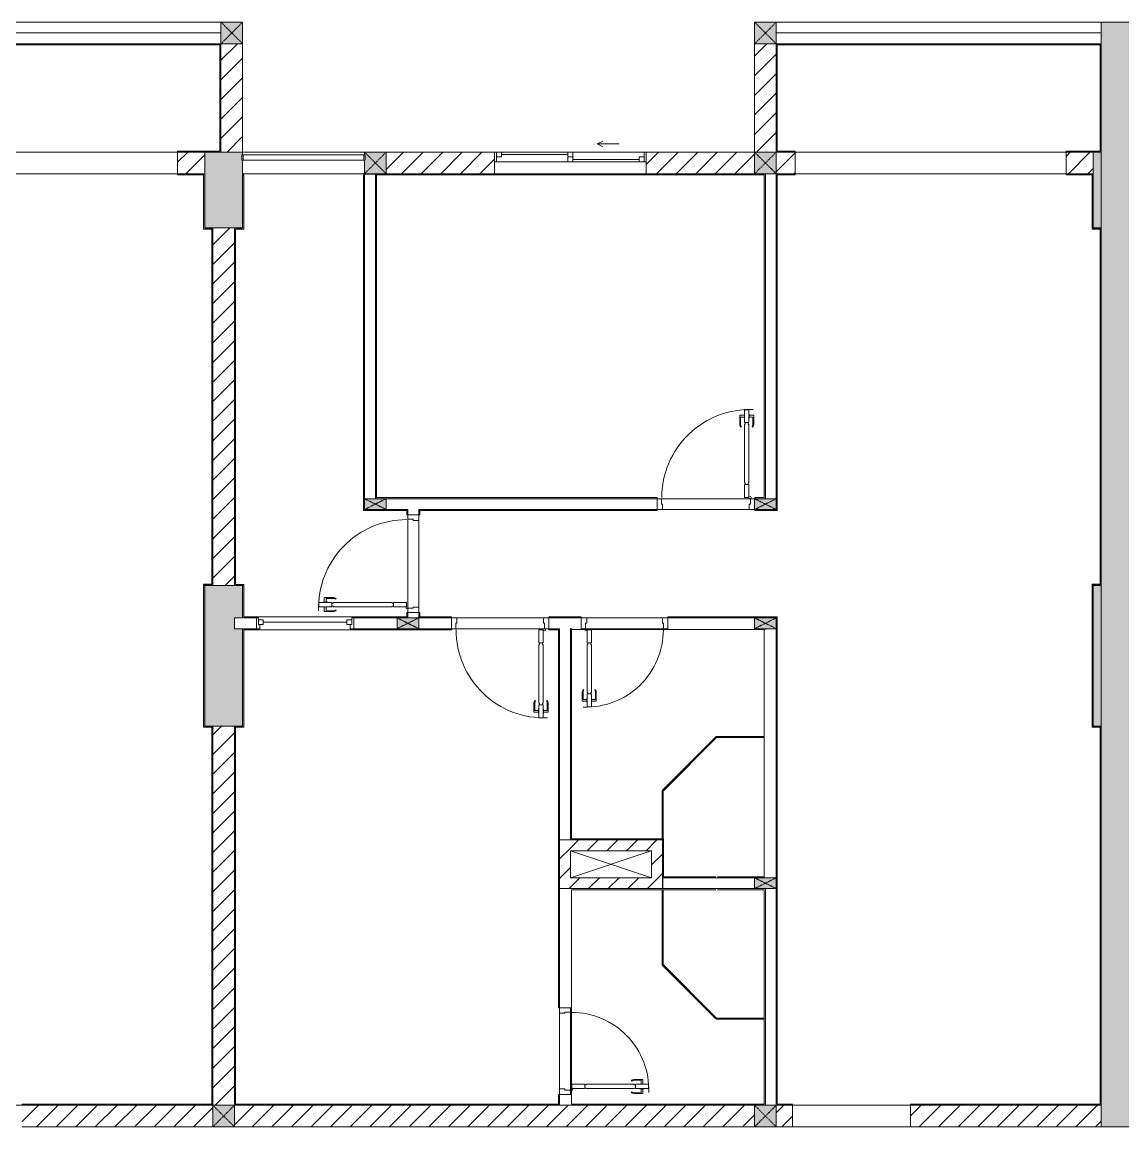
# Model space of a CAD drawing. Header units: millimetres. Extents: x 66631 to 260610, y 416 to 78637.
# Drawn here: x 192348 to 202508, y 35537 to 45737 of the extents above; entities that cross this region are included whole.
import ezdxf

# ---------------------------------------------------------------- set-up
doc = ezdxf.new("R2010")
doc.units = ezdxf.units.MM
doc.linetypes.add('IMPORT-Dash _2_', pattern=[6, 3, -3])
for name, color, linetype, lineweight in [('0-2', 130, 'Continuous', 9), ('A-DETL-GENF-6', 20, 'Continuous', 9), ('A-DETL-GENF-7', 130, 'Continuous', 9), ('A-DETL-THIN-2', 130, 'Continuous', 9), ('A-DETL-THIN-3', 151, 'Continuous', 9), ('A-DOOR-2', 130, 'Continuous', 9), ('A-FLOR-1', 130, 'Continuous', 9), ('A-FLOR-HRAL-3', 130, 'Continuous', 9), ('A-GLAZ-5', 130, 'Continuous', 9), ('A-GLAZ-CURT-5', 130, 'Continuous', 9), ('A-WALL-1', 130, 'Continuous', 9), ('A-WALL-PATT-3', 130, 'Continuous', 9), ('A_1404_dwg-1', 130, 'Continuous', 9), ('I-WALL', 130, 'Continuous', 9), ('I-WALL-1', 130, 'Continuous', 9), ('S-COLS-1', 130, 'Continuous', 9), ('S-COLS-11', 130, 'IMPORT-Dash _2_', 9), ('S-COLS-2', 130, 'Continuous', 9), ('S-COLS-4', 130, 'Continuous', 9), ('S-COLS-HDLN-2', 130, 'IMPORT-Dash _2_', 9)]:
    doc.layers.add(name, color=color, linetype=linetype, lineweight=lineweight)
pattern_1 = [(45, (0, 0), (-90.50967, 90.50967), [])]

# ---------------------------------------------------------------- blocks, each defined once
blk = doc.blocks.new('A_1404_dwg_NCV_TKTC_KET CAU_rvt-1-TKTC_MB HOÀN THIỆN SÀN TẦNG 3-4-4819833-KeyPlan-CH1B')
at = {"layer": 'S-COLS-1'}
for points in [[(61063, 43837), (61128, 43837), (61123, 44537), (60778, 44536), (60778, 43837), (61053, 43837)], [(69053, 43837), (69053, 44537), (68978, 44536), (68978, 43837)], [(61053, 39237), (61128, 39237), (61128, 40137), (61053, 40137), (61053, 40237), (61128, 40237), (61128, 40536), (60778, 40537), (60778, 39237), (61053, 39237)], [(69043, 39237), (69053, 39237), (69053, 40537), (68978, 40537), (68978, 39237)]]:
    blk.add_hatch(color=256, dxfattribs=at).paths.add_polyline_path(points)
at = {"layer": 'A-FLOR-1'}
for p, q in [((65853, 44537), (62453, 44537)), ((64903, 37837), (64153, 37837))]:
    blk.add_line(p, q, dxfattribs=at)
at = {"layer": 'S-COLS-2'}
for p, q in [((60778, 44537), (60778, 44337)), ((61128, 44537), (60928, 44537)), ((68978, 44537), (68978, 44337)), ((60853, 43837), (61053, 43837)), ((61053, 40537), (60853, 40537)), ((60853, 39237), (61053, 39237))]:
    blk.add_line(p, q, dxfattribs=at)
blk = doc.blocks.new('A_1404_dwg_DOOR_CW_01 CANH MO-PANEL KINH - DIW_01-900x2200-CỬA GỖ VÂN LAMINATE-553393-TKTC_MB HOÀN THIỆN SÀN TẦNG 3-4-4819840-KeyPlan-CH1B')
at = {"layer": 'A-DETL-GENF-7'}
for p, q in [((46582, 38482), (46582, 38521)), ((46666, 38525), (46586, 38525)), ((46599, 38482), (46599, 38513)), ((46603, 38517), (46666, 38517)), ((46691, 38517), (46687, 38511)), ((46582, 38438), (46582, 38399)), ((46666, 38395), (46586, 38395)), ((46599, 38438), (46599, 38407)), ((46603, 38403), (46666, 38403)), ((46691, 38404), (46687, 38410))]:
    blk.add_line(p, q, dxfattribs=at)
at = {"layer": 'A-DETL-GENF-7', "flags": 128}
for points in [[(46531, 38440), (46531, 38480), (46651, 38480), (46651, 38440)], [(46610, 38482), (46610, 38480), (46571, 38480), (46571, 38482)], [(47207, 38474), (47207, 38480), (46665, 38480), (46665, 38474), (46651, 38474), (46651, 38446), (46665, 38446), (46665, 38440), (47207, 38440), (47207, 38446), (47221, 38446), (47221, 38474)], [(47221, 38480), (47221, 38440), (47341, 38440), (47341, 38480)], [(46610, 38438), (46610, 38440), (46571, 38440), (46571, 38438)]]:
    blk.add_lwpolyline(points, close=True, dxfattribs=at)
at = {"layer": 'A-DETL-GENF-7'}
blk.add_circle((47343, 38430), 10, dxfattribs=at)
for centre, radius, start, end in [((47343, 38430), 814, 90, 182), ((46586, 38521), 4, 90, 180), ((46603, 38513), 4, 90, 180), ((46666, 38480), 45, 55, 90), ((46666, 38480), 37, 55, 90), ((46586, 38399), 4, 180, 270), ((46603, 38407), 4, 180, 270), ((46666, 38440), 37, 270, 305), ((46666, 38440), 45, 270, 305)]:
    blk.add_arc(centre, radius, start, end, dxfattribs=at)
at = {"layer": 'A-DOOR-2'}
blk.add_line((47353, 38430), (47353, 38455), dxfattribs=at)
at = {"layer": 'A-DOOR-2', "flags": 128}
for points in [[(47453, 39237), (47453, 39287), (47353, 39287), (47353, 39247), (47403, 39247), (47403, 39237)], [(47453, 38387), (47453, 38437), (47403, 38437), (47403, 38427), (47353, 38427), (47353, 38387)]]:
    blk.add_lwpolyline(points, close=True, dxfattribs=at)
blk = doc.blocks.new('A_1404_dwg_DOOR_CW_01 CANH MO-PANEL KINH - DIG_02-800x2200-CỬA NHÔM KÍNH-V60-TKTC_MB HOÀN THIỆN SÀN TẦNG 3-4-4819851-KeyPlan-CH1B')
at = {"layer": 'A-DETL-GENF-7'}
for p, q in [((104713, 29524), (104713, 29603)), ((104756, 29607), (104717, 29607)), ((104721, 29586), (104721, 29524)), ((104756, 29590), (104725, 29590)), ((104800, 29607), (104839, 29607)), ((104800, 29590), (104831, 29590)), ((104835, 29586), (104835, 29524)), ((104843, 29524), (104843, 29603)), ((104721, 29498), (104728, 29503)), ((104835, 29498), (104828, 29503))]:
    blk.add_line(p, q, dxfattribs=at)
at = {"layer": 'A-DETL-GENF-7', "flags": 128}
for points in [[(104756, 29579), (104758, 29579), (104758, 29619), (104756, 29619)], [(104798, 29659), (104758, 29659), (104758, 29539), (104798, 29539)], [(104800, 29579), (104798, 29579), (104798, 29619), (104800, 29619)], [(104764, 29083), (104758, 29083), (104758, 29525), (104764, 29525), (104764, 29539), (104792, 29539), (104792, 29525), (104798, 29525), (104798, 29083), (104792, 29083), (104792, 29069), (104764, 29069)], [(104758, 29069), (104798, 29069), (104798, 28949), (104758, 28949)]]:
    blk.add_lwpolyline(points, close=True, dxfattribs=at)
at = {"layer": 'A-DETL-GENF-7'}
blk.add_circle((104808, 28947), 10, dxfattribs=at)
for centre, radius, start, end in [((104808, 28947), 714, 88, 180), ((104717, 29603), 4, 90, 180), ((104725, 29586), 4, 90, 180), ((104831, 29586), 4, 0, 90), ((104839, 29603), 4, 0, 90), ((104758, 29524), 45, 180, 215), ((104758, 29524), 37, 180, 215), ((104798, 29524), 37, 325, 0), ((104798, 29524), 45, 325, 0)]:
    blk.add_arc(centre, radius, start, end, dxfattribs=at)
at = {"layer": 'A-DOOR-2'}
blk.add_line((104808, 28937), (104783, 28937), dxfattribs=at)
at = {"layer": 'A-DOOR-2', "flags": 128}
for points in [[(104051, 28837), (104051, 28937), (104091, 28937), (104091, 28887), (104101, 28887), (104101, 28837)], [(104801, 28837), (104801, 28887), (104811, 28887), (104811, 28937), (104851, 28937), (104851, 28837)]]:
    blk.add_lwpolyline(points, close=True, dxfattribs=at)
blk = doc.blocks.new('A_1404_dwg_DOOR_CW_01 CANH MO-PANEL KINH - DIW_01-900x2200-CỬA GỖ VÂN LAMINATE-V61-TKTC_MB HOÀN THIỆN SÀN TẦNG 3-4-4819852-KeyPlan-CH1B')
at = {"layer": 'A-DETL-GENF-7'}
for p, q in [((103259, 27050), (103259, 26970)), ((103267, 27076), (103274, 27071)), ((103267, 26987), (103267, 27050)), ((103381, 27076), (103374, 27071)), ((103381, 26987), (103381, 27050)), ((103389, 27050), (103389, 26970)), ((103302, 26966), (103263, 26966)), ((103302, 26983), (103271, 26983)), ((103346, 26983), (103377, 26983)), ((103346, 26966), (103385, 26966))]:
    blk.add_line(p, q, dxfattribs=at)
at = {"layer": 'A-DETL-GENF-7', "flags": 128}
for points in [[(103344, 27605), (103304, 27605), (103304, 27725), (103344, 27725)], [(103338, 27591), (103344, 27591), (103344, 27049), (103338, 27049), (103338, 27035), (103310, 27035), (103310, 27049), (103304, 27049), (103304, 27591), (103310, 27591), (103310, 27605), (103338, 27605)], [(103304, 26915), (103344, 26915), (103344, 27035), (103304, 27035)], [(103302, 26995), (103304, 26995), (103304, 26955), (103302, 26955)], [(103346, 26995), (103344, 26995), (103344, 26955), (103346, 26955)]]:
    blk.add_lwpolyline(points, close=True, dxfattribs=at)
at = {"layer": 'A-DETL-GENF-7'}
blk.add_circle((103294, 27727), 10, dxfattribs=at)
for centre, radius, start, end in [((103294, 27727), 814, 268, 0), ((103304, 27050), 45, 145, 180), ((103304, 27050), 37, 145, 180), ((103344, 27050), 37, 0, 35), ((103344, 27050), 45, 0, 35), ((103263, 26970), 4, 180, 270), ((103271, 26987), 4, 180, 270), ((103377, 26987), 4, 270, 0), ((103385, 26970), 4, 270, 0)]:
    blk.add_arc(centre, radius, start, end, dxfattribs=at)
at = {"layer": 'A-DOOR-2'}
blk.add_line((103294, 27737), (103319, 27737), dxfattribs=at)
at = {"layer": 'A-DOOR-2', "flags": 128}
blk.add_lwpolyline([(103253, 27837), (103301, 27837), (103301, 27787), (103291, 27787), (103291, 27737), (103253, 27737)], dxfattribs=at)
blk.add_lwpolyline([(104151, 27837), (104151, 27737), (104111, 27737), (104111, 27787), (104101, 27787), (104101, 27837)], close=True, dxfattribs=at)
blk = doc.blocks.new('A_1404_dwg_M_Fixed - 900 x 1400-901191-TKTC_MB HOÀN THIỆN SÀN TẦNG 3-4-4819853-KeyPlan-CH1B')
at = {"layer": 'A-GLAZ-5'}
blk.add_line((107014, 28878), (107788, 28878), dxfattribs=at)
at = {"layer": 'A-GLAZ-5', "flags": 128}
for points in [[(106983, 28900), (106983, 28937), (106951, 28937)], [(106951, 28837), (106970, 28837), (106970, 28900), (107014, 28900), (107014, 28856), (106970, 28856)], [(107832, 28856), (107788, 28856), (107788, 28900), (107832, 28900), (107832, 28837), (107849, 28837)], [(107819, 28900), (107819, 28937), (107851, 28937)]]:
    blk.add_lwpolyline(points, dxfattribs=at)
blk = doc.blocks.new('A_1404_dwg_Railing - 50 x 10mm-901205-TKTC_MB HOÀN THIỆN SÀN TẦNG 3-4-4819863-KeyPlan-CH1B')
at = {"layer": 'A-FLOR-HRAL-3', "flags": 128}
blk.add_lwpolyline([(107983, 24612), (107983, 24562), (107973, 24562), (107973, 24612)], close=True, dxfattribs=at)
blk = doc.blocks.new('A_1404_dwg_Railing - 50 x 10mm-901205-TKTC_MB HOÀN THIỆN SÀN TẦNG 3-4-V91-KeyPlan-CH1B')
at = {"layer": 'A-FLOR-HRAL-3'}
blk.add_line((54058, 44512), (54058, 44462), dxfattribs=at)
at = {"layer": 'A-FLOR-HRAL-3', "flags": 128}
blk.add_lwpolyline([(54048, 44462), (54048, 44512), (54057, 44512)], dxfattribs=at)
blk = doc.blocks.new('A_1404_dwg_Railing - Railing-998577-TKTC_MB HOÀN THIỆN SÀN TẦNG 3-4-4819928-KeyPlan-CH1B')
at = {"layer": 'A-FLOR-HRAL-3'}
for p, q in [((62248, 44512), (61133, 44512)), ((61133, 44462), (62248, 44462))]:
    blk.add_line(p, q, dxfattribs=at)
at = {"rotation": 180}
blk.add_blockref('A_1404_dwg_Railing - 50 x 10mm-901205-TKTC_MB HOÀN THIỆN SÀN TẦNG 3-4-4819863-KeyPlan-CH1B', (169105, 69074), dxfattribs=at)
blk.add_blockref('A_1404_dwg_Railing - 50 x 10mm-901205-TKTC_MB HOÀN THIỆN SÀN TẦNG 3-4-V91-KeyPlan-CH1B', (8200, 0))
blk = doc.blocks.new('A_1404_dwg_System Panel - Glazed-588850-TKTC_MB HOÀN THIỆN SÀN TẦNG 3-4-4819877-KeyPlan-CH1B')
at = {"layer": 'A-GLAZ-CURT-5'}
blk.add_hatch(color=256, dxfattribs=at).paths.add_polyline_path([(103602, 32532), (103605, 32537), (103602, 32542), (103163, 32542), (103163, 32532)])
blk.add_line((103163, 32532), (103603, 32532), dxfattribs=at)
at = {"layer": 'A-GLAZ-CURT-5', "flags": 128}
blk.add_lwpolyline([(103605, 32542), (103163, 32542), (103163, 32532)], dxfattribs=at)
blk = doc.blocks.new('A_1404_dwg_System Panel - Glazed-580250-TKTC_MB HOÀN THIỆN SÀN TẦNG 3-4-4819878-KeyPlan-CH1B')
at = {"layer": 'A-GLAZ-CURT-5'}
blk.add_hatch(color=256, dxfattribs=at).paths.add_polyline_path([(104097, 32038), (104103, 32047), (103605, 32537), (103605, 32530), (104096, 32039)])
blk.add_line((103602, 32533), (104096, 32039), dxfattribs=at)
at = {"layer": 'A-GLAZ-CURT-5', "flags": 128}
blk.add_lwpolyline([(104104, 32045), (103609, 32540), (103602, 32533)], dxfattribs=at)
blk = doc.blocks.new('A_1404_dwg_System Panel - Glazed-703087-TKTC_MB HOÀN THIỆN SÀN TẦNG 3-4-4819883-KeyPlan-CH1B')
at = {"layer": 'A-GLAZ-CURT-5'}
blk.add_hatch(color=256, dxfattribs=at).paths.add_polyline_path([(56804, 37033), (56809, 37036), (56809, 37727), (56799, 37727), (56801, 37033)])
at = {"layer": 'A-GLAZ-CURT-5', "flags": 128}
blk.add_lwpolyline([(56809, 37033), (56809, 37727), (56799, 37727), (56799, 37033)], close=True, dxfattribs=at)
blk = doc.blocks.new('A_1404_dwg_System Panel - Glazed-901203-TKTC_MB HOÀN THIỆN SÀN TẦNG 3-4-4819880-KeyPlan-CH1B')
at = {"layer": 'A-GLAZ-CURT-5'}
blk.add_hatch(color=256, dxfattribs=at).paths.add_polyline_path([(103602, 29932), (103603, 29937), (103599, 29942), (103163, 29942), (103163, 29932), (103599, 29932)])
blk.add_line((103163, 29932), (103603, 29932), dxfattribs=at)
at = {"layer": 'A-GLAZ-CURT-5', "flags": 128}
blk.add_lwpolyline([(103601, 29942), (103163, 29942), (103163, 29932)], dxfattribs=at)
blk = doc.blocks.new('A_1404_dwg_System Panel - Glazed-580253-TKTC_MB HOÀN THIỆN SÀN TẦNG 3-4-4819881-KeyPlan-CH1B')
at = {"layer": 'A-GLAZ-CURT-5'}
blk.add_hatch(color=256, dxfattribs=at).paths.add_polyline_path([(103606, 29933), (104101, 30435), (104096, 30437), (103603, 29937)])
blk.add_line((103606, 29933), (104104, 30431), dxfattribs=at)
at = {"layer": 'A-GLAZ-CURT-5', "flags": 128}
blk.add_lwpolyline([(104096, 30437), (103599, 29940), (103606, 29933)], dxfattribs=at)
blk = doc.blocks.new('A_1404_dwg_System Panel - Glazed-1013751-TKTC_MB HOÀN THIỆN SÀN TẦNG 3-4-4819884-KeyPlan-CH1B')
at = {"layer": 'A-GLAZ-CURT-5'}
blk.add_hatch(color=256, dxfattribs=at).paths.add_polyline_path([(56809, 38192), (56804, 38639), (56799, 38639), (56803, 38192)])
at = {"layer": 'A-GLAZ-CURT-5', "flags": 128}
blk.add_lwpolyline([(56799, 38639), (56799, 38192), (56809, 38192), (56809, 38639)], close=True, dxfattribs=at)
blk = doc.blocks.new('A_1404_dwg_G1_SOF - BO TRU - 100x200-746114-TKTC_MB HOÀN THIỆN SÀN TẦNG 3-4-4819846-KeyPlan-CH1B')
at = {"layer": 'S-COLS-1'}
blk.add_hatch(color=256, dxfattribs=at).paths.add_polyline_path([(49953, 40037), (49953, 40237), (49853, 40237), (49853, 40037)])
at = {"layer": 'S-COLS-1', "flags": 128}
blk.add_lwpolyline([(49853, 40037), (49853, 40237), (49953, 40237), (49953, 40037)], close=True, dxfattribs=at)
at = {"layer": 'S-COLS-HDLN-2'}
for p, q in [((49953, 40037), (49853, 40237)), ((49853, 40037), (49953, 40237))]:
    blk.add_line(p, q, dxfattribs=at)
blk = doc.blocks.new('A_1404_dwg_DOOR_CW_01 CANH MO-PANEL KINH - DIG_01-900x2200-CỬA NHÔM KÍNH-901226-TKTC_MB HOÀN THIỆN SÀN TẦNG 3-4-4819905-KeyPlan-CH1B')
at = {"layer": 'A-DETL-GENF-7'}
for p, q in [((37865, 26650), (37865, 26570)), ((37873, 26676), (37879, 26671)), ((37873, 26587), (37873, 26650)), ((37986, 26676), (37980, 26671)), ((37987, 26587), (37987, 26650)), ((37995, 26650), (37995, 26570)), ((37908, 26566), (37869, 26566)), ((37908, 26583), (37877, 26583)), ((37952, 26583), (37983, 26583)), ((37952, 26566), (37991, 26566))]:
    blk.add_line(p, q, dxfattribs=at)
at = {"layer": 'A-DETL-GENF-7', "flags": 128}
for points in [[(37910, 27205), (37950, 27205), (37950, 27325), (37910, 27325)], [(37916, 27191), (37910, 27191), (37910, 26649), (37916, 26649), (37916, 26635), (37944, 26635), (37944, 26649), (37950, 26649), (37950, 27191), (37944, 27191), (37944, 27205), (37916, 27205)], [(37950, 26515), (37910, 26515), (37910, 26635), (37950, 26635)], [(37908, 26595), (37910, 26595), (37910, 26555), (37908, 26555)], [(37952, 26595), (37950, 26595), (37950, 26555), (37952, 26555)]]:
    blk.add_lwpolyline(points, close=True, dxfattribs=at)
at = {"layer": 'A-DETL-GENF-7'}
blk.add_circle((37960, 27327), 10, dxfattribs=at)
for centre, radius, start, end in [((37960, 27327), 814, 180, 272), ((37910, 26650), 45, 145, 180), ((37910, 26650), 37, 145, 180), ((37950, 26650), 37, 0, 35), ((37950, 26650), 45, 0, 35), ((37869, 26570), 4, 180, 270), ((37877, 26587), 4, 180, 270), ((37983, 26587), 4, 270, 0), ((37991, 26570), 4, 270, 0)]:
    blk.add_arc(centre, radius, start, end, dxfattribs=at)
at = {"layer": 'A-DOOR-2'}
blk.add_line((37960, 27337), (37935, 27337), dxfattribs=at)
at = {"layer": 'A-DOOR-2', "flags": 128}
for points in [[(37153, 27437), (37103, 27437), (37103, 27337), (37143, 27337), (37143, 27387), (37153, 27387)], [(38003, 27437), (37953, 27437), (37953, 27387), (37963, 27387), (37963, 27337), (38003, 27337)]]:
    blk.add_lwpolyline(points, close=True, dxfattribs=at)
blk = doc.blocks.new('A_1404_dwg_NCV_TKTC_TANG 3 - 4_rvt-1-TKTC_MB HOÀN THIỆN SÀN TẦNG 3-4-4819943-KeyPlan-CH1B')
at = {"layer": 'A-WALL-PATT-3'}
for points in [[(60928, 44547), (60928, 45537), (60918, 45537), (60918, 44547)], [(66063, 44537), (66063, 45537), (66053, 45537), (66053, 44537)], [(69053, 44547), (69053, 45537), (69043, 45537), (69043, 44547)], [(60772, 43827), (60778, 43827), (60778, 44327), (60768, 44327), (60768, 43827)], [(61138, 43827), (61138, 44327), (61128, 44327), (61128, 43827)], [(62243, 41227), (62253, 41227), (62253, 44327), (62243, 44327), (62243, 41237)], [(62353, 41337), (62363, 41337), (62363, 44337), (62353, 44337), (62353, 41347)], [(65943, 41337), (65953, 41337), (65953, 44327), (65943, 44327), (65943, 41347)], [(66063, 41237), (66063, 44337), (66053, 44337), (66053, 41237)], [(68978, 43827), (68978, 44327), (68968, 44327), (68968, 43827)], [(60778, 43827), (60853, 43827), (60853, 43837), (60778, 43837)], [(60843, 40537), (60853, 40537), (60853, 43827), (60843, 43827), (60843, 40547)], [(61063, 40536), (61063, 43837), (61053, 43837), (61053, 40536)], [(61063, 43827), (61128, 43827), (61123, 43837), (61063, 43837)], [(69053, 43827), (69053, 43837), (68978, 43837), (68978, 43827), (69043, 43827)], [(69043, 40537), (69053, 40537), (69053, 43827), (69043, 43827), (69043, 40547)], [(62453, 41227), (62643, 41227), (62643, 41237), (62253, 41237), (62253, 41227)], [(60843, 40537), (60843, 40547), (60768, 40547), (60768, 40537), (60778, 40537)], [(60778, 39227), (60778, 40537), (60768, 40537), (60768, 39227)], [(61128, 40536), (61138, 40537), (61138, 40546), (61063, 40546), (61063, 40536)], [(61128, 40247), (61138, 40247), (61138, 40536), (61128, 40536), (61128, 40287)], [(68968, 40537), (69043, 40537), (69043, 40547), (68968, 40547)], [(68978, 39227), (68978, 40537), (68968, 40537), (68968, 39227)], [(66053, 35747), (66063, 35747), (66063, 40247), (66053, 40247), (66053, 35747)], [(61128, 39227), (61138, 39227), (61138, 40127), (61128, 40127), (61128, 39237)], [(60853, 39227), (60853, 39237), (60778, 39237), (60778, 39227), (60843, 39227)], [(60853, 35747), (60853, 39227), (60843, 39227), (60843, 35747)], [(61053, 39227), (61128, 39227), (61128, 39237), (61053, 39237)], [(61063, 35747), (61063, 39227), (61053, 39227), (61053, 35747)], [(69043, 39227), (69053, 39227), (69053, 39237), (68978, 39237), (68978, 39227)], [(69053, 35747), (69053, 39227), (69043, 39227), (69043, 35747)], [(64043, 35737), (64043, 35747), (61053, 35747), (61053, 35737), (62861, 35737)]]:
    blk.add_hatch(color=256, dxfattribs=at).paths.add_polyline_path(points)
h = blk.add_hatch(color=256, dxfattribs=at)
h.paths.add_polyline_path([(58028, 44537), (58028, 44547), (57863, 44547), (57863, 44537)])
h.paths.add_polyline_path([(60928, 44537), (60928, 44547), (60528, 44547), (60528, 44537), (60778, 44537)])
h = blk.add_hatch(color=256, dxfattribs=at)
h.paths.add_polyline_path([(68978, 44537), (69053, 44537), (69053, 44547), (68728, 44547), (68728, 44537)])
h.paths.add_polyline_path([(66063, 44537), (66228, 44537), (66228, 44547), (66063, 44547)])
h = blk.add_hatch(color=256, dxfattribs=at)
h.paths.add_polyline_path([(57863, 44327), (58028, 44327), (58028, 44337), (57863, 44337)])
h.paths.add_polyline_path([(60528, 44327), (60778, 44327), (60778, 44337), (60528, 44337)])
h = blk.add_hatch(color=256, dxfattribs=at)
h.paths.add_polyline_path([(63453, 44327), (63453, 44337), (62363, 44337), (62363, 44327), (62861, 44327)])
h.paths.add_polyline_path([(64853, 44327), (65953, 44327), (65953, 44337), (64853, 44337)])
h = blk.add_hatch(color=256, dxfattribs=at)
h.paths.add_polyline_path([(66228, 44327), (66228, 44337), (66063, 44337), (66063, 44327)])
h.paths.add_polyline_path([(68978, 44327), (68978, 44337), (68728, 44337), (68728, 44327), (68968, 44327)])
h = blk.add_hatch(color=256, dxfattribs=at)
h.paths.add_polyline_path([(64153, 41337), (64954, 41337), (64954, 41347), (62363, 41347), (62363, 41337), (64053, 41337)])
h.paths.add_polyline_path([(65943, 41337), (65943, 41347), (65854, 41347), (65854, 41337)])
h = blk.add_hatch(color=256, dxfattribs=at)
h.paths.add_polyline_path([(62643, 40237), (62653, 40237), (62653, 40287), (62643, 40287), (62643, 40247)])
h.paths.add_polyline_path([(62643, 41187), (62653, 41187), (62653, 41237), (62643, 41237), (62643, 41227)])
h = blk.add_hatch(color=256, dxfattribs=at)
h.paths.add_polyline_path([(62763, 41227), (64954, 41227), (64954, 41237), (62753, 41237), (62753, 41227)])
h.paths.add_polyline_path([(66063, 41227), (66063, 41237), (65854, 41237), (65854, 41227), (66053, 41227)])
h = blk.add_hatch(color=256, dxfattribs=at)
h.paths.add_polyline_path([(62763, 40247), (62763, 40287), (62753, 40287), (62753, 40247)])
h.paths.add_polyline_path([(62763, 41187), (62763, 41227), (62753, 41227), (62753, 41187)])
h = blk.add_hatch(color=256, dxfattribs=at)
h.paths.add_polyline_path([(62643, 40237), (62643, 40247), (62155, 40247), (62155, 40237), (62553, 40237)])
h.paths.add_polyline_path([(61128, 40237), (61255, 40237), (61255, 40247), (61128, 40247)])
h = blk.add_hatch(color=256, dxfattribs=at)
h.paths.add_polyline_path([(64254, 40237), (64254, 40247), (63955, 40247), (63955, 40237), (64153, 40237)])
h.paths.add_polyline_path([(65853, 40237), (66053, 40237), (66053, 40247), (65054, 40247), (65054, 40237)])
h.paths.add_polyline_path([(63055, 40237), (63055, 40247), (62753, 40247), (62753, 40237), (62861, 40237)])
h = blk.add_hatch(color=256, dxfattribs=at)
h.paths.add_polyline_path([(61138, 40127), (61255, 40127), (61255, 40137), (61128, 40137), (61128, 40127)])
h.paths.add_polyline_path([(62753, 40127), (63055, 40127), (63055, 40137), (62155, 40137), (62155, 40127), (62553, 40127)])
h.paths.add_polyline_path([(63955, 40127), (64043, 40127), (64043, 40137), (63955, 40137)])
h = blk.add_hatch(color=256, dxfattribs=at)
h.paths.add_polyline_path([(64053, 35737), (64053, 35837), (64043, 35837), (64043, 35737)])
h.paths.add_polyline_path([(64043, 36637), (64053, 36637), (64053, 40137), (64043, 40137), (64043, 37336)])
h = blk.add_hatch(color=256, dxfattribs=at)
h.paths.add_polyline_path([(60853, 35737), (60853, 35747), (59093, 35747), (59093, 35737)])
h.paths.add_polyline_path([(57853, 35737), (58003, 35737), (58003, 35747), (57853, 35747)])
h = blk.add_hatch(color=256, dxfattribs=at)
h.paths.add_polyline_path([(66203, 35737), (66203, 35747), (66053, 35747), (66053, 35737)])
h.paths.add_polyline_path([(67293, 35737), (69053, 35737), (69053, 35747), (67293, 35747)])
at = {"layer": 'A-DETL-THIN-2'}
blk.add_line((65004, 37837), (65004, 37737), dxfattribs=at)
at = {"layer": 'A-FLOR-1'}
for p, q in [((61128, 44337), (61128, 44327)), ((62253, 44332), (62253, 44337)), ((62653, 41147), (62653, 40327)), ((64294, 40137), (65014, 40137)), ((64153, 35877), (64153, 36597)), ((58003, 35737), (59093, 35737)), ((66203, 35737), (67293, 35737))]:
    blk.add_line(p, q, dxfattribs=at)
at = {"layer": 'A-FLOR-1', "flags": 128}
for points in [[(60528, 44337), (60528, 44537), (58028, 44537), (58028, 44337), (60528, 44337), (58028, 44337)], [(68728, 44337), (68728, 44537), (66228, 44537), (66228, 44337), (68728, 44337), (66228, 44337)]]:
    blk.add_lwpolyline(points, dxfattribs=at)
for points in [[(64994, 41337), (65814, 41337)], [(65804, 41237), (65004, 41237)], [(62753, 41137), (62753, 40337)], [(63105, 40237), (63905, 40237)], [(64304, 40237), (65004, 40237)], [(63915, 40137), (63095, 40137)], [(64053, 35887), (64053, 36587)], [(66203, 35537), (67293, 35537), (67293, 35737), (66203, 35737)]]:
    blk.add_lwpolyline(points, close=True, dxfattribs=at)
at = {"layer": 'A-WALL-1'}
for p, q in [((66053, 44337), (65953, 44337)), ((65953, 44337), (65953, 41337)), ((66053, 41337), (66053, 44337)), ((64954, 41337), (62453, 41337)), ((64954, 41237), (64954, 41337)), ((64994, 41337), (65814, 41337)), ((62453, 41237), (62653, 41237)), ((62653, 41237), (62653, 41187)), ((62753, 41227), (62753, 41237)), ((62753, 41237), (64954, 41237)), ((62753, 41187), (62753, 41227)), ((65804, 41237), (65004, 41237)), ((62653, 41187), (62753, 41187)), ((62653, 40327), (62653, 41147)), ((62753, 41137), (62753, 40337)), ((61255, 40237), (61128, 40237)), ((61255, 40137), (61255, 40237)), ((62155, 40237), (62155, 40137)), ((62553, 40237), (62155, 40237)), ((62753, 40287), (62653, 40287)), ((62653, 40287), (62653, 40237)), ((62753, 40247), (62753, 40287)), ((62753, 40237), (62753, 40247)), ((63055, 40237), (62753, 40237)), ((63055, 40137), (63055, 40237)), ((63105, 40237), (63905, 40237)), ((63955, 40237), (63955, 40137)), ((64254, 40237), (63955, 40237)), ((64254, 40138), (64254, 40237)), ((64304, 40237), (65004, 40237)), ((65054, 40237), (65054, 40138)), ((65853, 40237), (65054, 40237)), ((61128, 40137), (61255, 40137)), ((62155, 40137), (62553, 40137)), ((62753, 40137), (63055, 40137)), ((63915, 40137), (63095, 40137)), ((63955, 40137), (64043, 40137)), ((65953, 40137), (65953, 40128)), ((66053, 37837), (66053, 40137)), ((64153, 37737), (64053, 37737)), ((64053, 37737), (64053, 36637)), ((64053, 36637), (64153, 36637)), ((64053, 35887), (64053, 36587)), ((64153, 35837), (64053, 35837)), ((64053, 35837), (64053, 35737)), ((64053, 35737), (64153, 35737))]:
    blk.add_line(p, q, dxfattribs=at)
at = {"layer": 'A-WALL-1', "flags": 128}
for points in [[(61128, 44512), (61128, 44537), (62252, 44537), (62252, 44512)], [(62252, 44462), (62252, 44337), (61128, 44337), (61128, 44462)], [(62353, 41337), (62353, 44332), (62253, 44332), (62253, 41337)], [(61128, 40237), (61053, 40237), (61053, 40137), (61128, 40137)], [(64043, 40137), (64053, 40137), (64053, 38187), (64153, 38187), (64153, 40137), (64163, 40137)], [(65853, 37837), (65005, 37837), (65005, 37737), (65853, 37737)], [(65953, 37737), (65953, 35737), (66053, 35737), (66053, 37737)]]:
    blk.add_lwpolyline(points, dxfattribs=at)
at = {"layer": 'I-WALL'}
for p, q in [((57863, 45537), (60918, 45537)), ((60918, 45527), (57863, 45527)), ((66063, 45537), (69043, 45537)), ((69043, 45527), (66063, 45527)), ((63453, 44337), (64853, 44337)), ((64853, 44327), (63453, 44327)), ((62453, 41337), (64954, 41337)), ((62653, 41187), (62653, 41237)), ((64954, 41237), (62753, 41237)), ((62753, 41227), (62753, 41187)), ((61128, 40237), (61255, 40237)), ((61255, 40247), (62155, 40247)), ((62155, 40237), (62553, 40237)), ((62653, 40237), (62653, 40287)), ((62753, 40287), (62753, 40247)), ((62753, 40237), (63055, 40237)), ((63955, 40237), (64254, 40237)), ((65054, 40237), (65853, 40237)), ((61255, 40137), (61128, 40137)), ((62155, 40127), (61255, 40127)), ((62553, 40137), (62155, 40137)), ((63055, 40137), (62753, 40137)), ((64043, 40137), (63955, 40137)), ((65054, 40128), (64254, 40128)), ((64053, 36637), (64053, 37737)), ((64163, 36637), (64163, 35837)), ((64053, 35737), (64053, 35837))]:
    blk.add_line(p, q, dxfattribs=at)
at = {"layer": 'I-WALL-1'}
for p, q in [((69053, 45537), (69043, 45537)), ((62353, 44337), (62353, 41337)), ((65953, 44337), (65853, 44337)), ((62753, 41237), (62753, 41227)), ((62753, 40247), (62753, 40237)), ((65953, 40128), (65953, 40137)), ((66053, 40137), (66053, 37837)), ((65943, 39142), (65943, 39132)), ((65009, 38197), (64999, 38197)), ((65943, 36542), (65943, 36532)), ((65853, 35737), (65953, 35737))]:
    blk.add_line(p, q, dxfattribs=at)
at = {"layer": 'I-WALL-1', "flags": 128}
for points in [[(60918, 45537), (60918, 44547), (60528, 44547), (60528, 44537), (60928, 44537), (60928, 44547), (60928, 45537)], [(66063, 44547), (66063, 45537), (66053, 45537), (66053, 44537), (66063, 44537), (66228, 44537), (66228, 44547)], [(60853, 39227), (60853, 39237), (60778, 39237), (60778, 40537), (60843, 40537), (60853, 40537), (60853, 43827), (60853, 43837), (60778, 43837), (60778, 44327), (60778, 44337), (60528, 44337), (60528, 44327), (60768, 44327), (60768, 43827), (60778, 43827), (60843, 43827), (60843, 40547), (60768, 40547), (60768, 40537), (60768, 39227), (60778, 39227), (60843, 39227), (60843, 35747), (59093, 35747), (59093, 35737), (60853, 35737), (60853, 35747)]]:
    blk.add_lwpolyline(points, close=True, dxfattribs=at)
for points in [[(69043, 45537), (69043, 44547), (68728, 44547), (68728, 44537), (69053, 44537)], [(61128, 43827), (61138, 43827), (61138, 44327), (61128, 44327), (61128, 43837), (61063, 43837), (61053, 43837), (61053, 40536), (61063, 40536), (61128, 40536), (61128, 40247), (61128, 40237)], [(62253, 41337), (62253, 44327), (62243, 44327), (62243, 41227), (62253, 41227), (62643, 41227), (62643, 41187), (62653, 41187)], [(62453, 44337), (62363, 44337), (62353, 44337)], [(64954, 41337), (64954, 41347), (62363, 41347), (62363, 44327), (63453, 44327), (63453, 44337), (62453, 44337)], [(65853, 44337), (64853, 44337), (64853, 44327), (65943, 44327), (65943, 41347), (65854, 41347), (65854, 41337)], [(65854, 41237), (65854, 41227), (66063, 41227), (66063, 41237), (66063, 44327), (66228, 44327), (66228, 44337), (66063, 44337), (66053, 44337), (66053, 41337)], [(65953, 41337), (65953, 44327), (65953, 44337)], [(69053, 43837), (68978, 43837), (68978, 44327), (68978, 44337), (68728, 44337), (68728, 44327), (68968, 44327), (68968, 43827), (68978, 43827), (69043, 43827), (69043, 40547), (68968, 40547), (68968, 40537), (68968, 39227), (68978, 39227), (69043, 39227), (69043, 35747), (67293, 35747), (67293, 35737), (69053, 35737)], [(61255, 40237), (61255, 40247), (61138, 40247), (61138, 40536), (61138, 40546), (61063, 40546), (61063, 43827), (61128, 43827)], [(62653, 41237), (62643, 41237), (62453, 41237)], [(62753, 41187), (62763, 41187), (62763, 41227), (64954, 41227), (64954, 41237)], [(69053, 39237), (68978, 39237), (68978, 40537), (69043, 40537), (69053, 40537)], [(62653, 40287), (62643, 40287), (62643, 40247), (62155, 40247), (62155, 40237)], [(63055, 40237), (63055, 40247), (62763, 40247), (62763, 40287), (62753, 40287)], [(64254, 40237), (64254, 40247), (63955, 40247), (63955, 40237)], [(66053, 35737), (66203, 35737), (66203, 35747), (66063, 35747), (66063, 40247), (66053, 40247), (65054, 40247), (65054, 40237)], [(61128, 40137), (61128, 40127), (61128, 39237), (61053, 39237), (61053, 39227), (61053, 35747), (61053, 35737)], [(64053, 35837), (64043, 35837), (64043, 35747), (61063, 35747), (61063, 39227), (61128, 39227), (61138, 39227), (61138, 40127), (61255, 40127), (61255, 40137)], [(62155, 40137), (62155, 40127), (63055, 40127), (63055, 40137)], [(63955, 40137), (63955, 40127), (64043, 40127), (64043, 36637), (64053, 36637)], [(64053, 37737), (64053, 40137), (64043, 40137)], [(64163, 40138), (64153, 40138), (64153, 38187), (64163, 38187), (65003, 38187), (65003, 37847), (65003, 37837), (65853, 37837)], [(64999, 38197), (64163, 38197), (64163, 40128), (64254, 40128), (64254, 40138)], [(65054, 40138), (65054, 40128), (65943, 40128), (65943, 39142)], [(65943, 39132), (65943, 37847), (65512, 37847)], [(65496, 37847), (65013, 37847), (65013, 38187), (65013, 38197)], [(65853, 37737), (64163, 37737), (64153, 37737)], [(64153, 36637), (64163, 36637), (64163, 37727), (65496, 37727)], [(65512, 37727), (65943, 37727), (65943, 36542)], [(65953, 35737), (65953, 35747), (65953, 37727), (65953, 37737)], [(66053, 37737), (66053, 35747), (66053, 35737)], [(65943, 36532), (65943, 35747), (64163, 35747), (64163, 35837), (64153, 35837)], [(61053, 35737), (64043, 35737), (64053, 35737)], [(64153, 35737), (64163, 35737), (65853, 35737)]]:
    blk.add_lwpolyline(points, dxfattribs=at)
for name, p in [('A_1404_dwg_Railing - Railing-998577-TKTC_MB HOÀN THIỆN SÀN TẦNG 3-4-4819928-KeyPlan-CH1B', (0, 0)), ('A_1404_dwg_System Panel - Glazed-1013751-TKTC_MB HOÀN THIỆN SÀN TẦNG 3-4-4819884-KeyPlan-CH1B', (8200, 0)), ('A_1404_dwg_System Panel - Glazed-703087-TKTC_MB HOÀN THIỆN SÀN TẦNG 3-4-4819883-KeyPlan-CH1B', (8200, 0))]:
    blk.add_blockref(name, p)
for name, p, rotation in [('A_1404_dwg_DOOR_CW_01 CANH MO-PANEL KINH - DIW_01-900x2200-CỬA GỖ VÂN LAMINATE-V61-TKTC_MB HOÀN THIỆN SÀN TẦNG 3-4-4819852-KeyPlan-CH1B', (169105, 69074), 180), ('A_1404_dwg_G1_SOF - BO TRU - 100x200-746114-TKTC_MB HOÀN THIỆN SÀN TẦNG 3-4-4819846-KeyPlan-CH1B', (22216, 91190), 270), ('A_1404_dwg_G1_SOF - BO TRU - 100x200-746114-TKTC_MB HOÀN THIỆN SÀN TẦNG 3-4-4819846-KeyPlan-CH1B', (25816, 91190), 270), ('A_1404_dwg_DOOR_CW_01 CANH MO-PANEL KINH - DIG_01-900x2200-CỬA NHÔM KÍNH-901226-TKTC_MB HOÀN THIỆN SÀN TẦNG 3-4-4819905-KeyPlan-CH1B', (35316, 78290), 270), ('A_1404_dwg_M_Fixed - 900 x 1400-901191-TKTC_MB HOÀN THIỆN SÀN TẦNG 3-4-4819853-KeyPlan-CH1B', (169105, 69074), 180), ('A_1404_dwg_G1_SOF - BO TRU - 100x200-746114-TKTC_MB HOÀN THIỆN SÀN TẦNG 3-4-4819846-KeyPlan-CH1B', (22516, 90090), 270), ('A_1404_dwg_DOOR_CW_01 CANH MO-PANEL KINH - DIW_01-900x2200-CỬA GỖ VÂN LAMINATE-553393-TKTC_MB HOÀN THIỆN SÀN TẦNG 3-4-4819840-KeyPlan-CH1B', (102342, -7216), 90), ('A_1404_dwg_DOOR_CW_01 CANH MO-PANEL KINH - DIG_02-800x2200-CỬA NHÔM KÍNH-V60-TKTC_MB HOÀN THIỆN SÀN TẦNG 3-4-4819851-KeyPlan-CH1B', (169105, 69074), 180), ('A_1404_dwg_G1_SOF - BO TRU - 100x200-746114-TKTC_MB HOÀN THIỆN SÀN TẦNG 3-4-4819846-KeyPlan-CH1B', (25816, 90090), 270), ('A_1404_dwg_System Panel - Glazed-580253-TKTC_MB HOÀN THIỆN SÀN TẦNG 3-4-4819881-KeyPlan-CH1B', (169105, 69074), 180), ('A_1404_dwg_System Panel - Glazed-901203-TKTC_MB HOÀN THIỆN SÀN TẦNG 3-4-4819880-KeyPlan-CH1B', (169105, 69074), 180), ('A_1404_dwg_G1_SOF - BO TRU - 100x200-746114-TKTC_MB HOÀN THIỆN SÀN TẦNG 3-4-4819846-KeyPlan-CH1B', (25816, 87690), 270), ('A_1404_dwg_System Panel - Glazed-580250-TKTC_MB HOÀN THIỆN SÀN TẦNG 3-4-4819878-KeyPlan-CH1B', (169105, 69074), 180), ('A_1404_dwg_DOOR_CW_01 CANH MO-PANEL KINH - DIG_02-800x2200-CỬA NHÔM KÍNH-V60-TKTC_MB HOÀN THIỆN SÀN TẦNG 3-4-4819851-KeyPlan-CH1B', (35216, 140688), 270), ('A_1404_dwg_System Panel - Glazed-588850-TKTC_MB HOÀN THIỆN SÀN TẦNG 3-4-4819877-KeyPlan-CH1B', (169105, 69074), 180)]:
    blk.add_blockref(name, p, dxfattribs=dict(rotation=rotation))
blk = doc.blocks.new('A_1404_dwg_1_FAMILY RVT - W01-WxH 1400x1400xmm-V5-TKTC_MB HOÀN THIỆN SÀN TẦNG 3-4-4819954-KeyPlan-CH1B')
at = {"layer": 'A-GLAZ-5'}
for p, q in [((64401, 44612), (64604, 44612)), ((63453, 44536), (63453, 44337)), ((63472, 44536), (63472, 44447)), ((63516, 44514), (64130, 44514)), ((64130, 44536), (64175, 44536)), ((64175, 44492), (64130, 44492)), ((64834, 44536), (64834, 44447)), ((64175, 44469), (64789, 44469))]:
    blk.add_line(p, q, dxfattribs=at)
at = {"layer": 'A-GLAZ-5', "flags": 128}
for points in [[(64452, 44638), (64401, 44612), (64452, 44587)], [(64853, 44337), (64853, 44536), (63453, 44536), (63516, 44536)], [(64130, 44447), (64130, 44536), (63516, 44536), (63516, 44492), (63472, 44492)], [(64175, 44447), (64175, 44536), (64834, 44536), (64853, 44536)], [(64834, 44492), (64789, 44492), (64789, 44447)], [(63453, 44447), (63472, 44447), (64130, 44447), (64175, 44447), (64789, 44447), (64853, 44447)]]:
    blk.add_lwpolyline(points, dxfattribs=at)
blk = doc.blocks.new('A_1404_dwg_G1_SOF - BO TRU - 200x200-V22-TKTC_MB HOÀN THIỆN SÀN TẦNG 3-4-4820001-KeyPlan-CH1B')
at = {"layer": 'S-COLS-11'}
blk.add_hatch(color=256, dxfattribs=at).paths.add_polyline_path([(108053, 35537), (108253, 35537), (108253, 35737), (108053, 35737), (108053, 35724)])
at = {"layer": 'S-COLS-4'}
blk.add_line((108253, 35737), (108053, 35737), dxfattribs=at)
at = {"layer": 'S-COLS-4', "flags": 128}
blk.add_lwpolyline([(108053, 35737), (108053, 35537), (108253, 35537), (108253, 35737)], dxfattribs=at)
at = {"layer": 'S-COLS-HDLN-2'}
for p, q in [((108253, 35737), (108053, 35537)), ((108053, 35737), (108253, 35537))]:
    blk.add_line(p, q, dxfattribs=at)
blk = doc.blocks.new('A_1404_dwg_G1_SOF - BO TRU - 200x200-V31-TKTC_MB HOÀN THIỆN SÀN TẦNG 3-4-4820010-KeyPlan-CH1B')
at = {"layer": 'S-COLS-11'}
blk.add_hatch(color=256, dxfattribs=at).paths.add_polyline_path([(66053, 35537), (66053, 35737), (65853, 35737), (65853, 35537), (66053, 35537)])
at = {"layer": 'S-COLS-4', "flags": 128}
blk.add_lwpolyline([(65853, 35737), (65853, 35537), (66053, 35537), (66053, 35737)], dxfattribs=at)
at = {"layer": 'S-COLS-HDLN-2'}
for p, q in [((66053, 35737), (65853, 35537)), ((65853, 35737), (66053, 35537))]:
    blk.add_line(p, q, dxfattribs=at)
blk = doc.blocks.new('A_1404_dwg_G1_SOF - BO TRU - 200x200-3054293-TKTC_MB HOÀN THIỆN SÀN TẦNG 3-4-4819986-KeyPlan-CH1B')
at = {"layer": 'S-COLS-11'}
blk.add_hatch(color=256, dxfattribs=at).paths.add_polyline_path([(41853, 71512), (42053, 71512), (42052, 71712), (41853, 71712)])
at = {"layer": 'S-COLS-4', "flags": 128}
blk.add_lwpolyline([(42053, 71712), (41853, 71712), (41853, 71512), (42053, 71512)], close=True, dxfattribs=at)
at = {"layer": 'S-COLS-HDLN-2'}
for p, q in [((42053, 71712), (41853, 71512)), ((41853, 71712), (42053, 71512))]:
    blk.add_line(p, q, dxfattribs=at)
blk = doc.blocks.new('A_1404_dwg_G1_SOF - BO TRU - 200x200-V36-TKTC_MB HOÀN THIỆN SÀN TẦNG 3-4-4820015-KeyPlan-CH1B')
at = {"layer": 'S-COLS-11'}
blk.add_hatch(color=256, dxfattribs=at).paths.add_polyline_path([(62453, 44337), (62453, 44537), (62253, 44536), (62257, 44512), (62257, 44337), (62363, 44337)])
at = {"layer": 'S-COLS-4', "flags": 128}
for points in [[(62453, 44337), (62453, 44537), (62253, 44537), (62253, 44512)], [(62253, 44462), (62253, 44337), (62353, 44337)]]:
    blk.add_lwpolyline(points, dxfattribs=at)
at = {"layer": 'S-COLS-HDLN-2'}
for p, q in [((62453, 44537), (62253, 44337)), ((62253, 44537), (62453, 44337))]:
    blk.add_line(p, q, dxfattribs=at)
blk = doc.blocks.new('A_1404_dwg_G1_SOF - BO TRU - 200x200-V12-TKTC_MB HOÀN THIỆN SÀN TẦNG 3-4-4819991-KeyPlan-CH1B')
at = {"layer": 'S-COLS-11'}
blk.add_hatch(color=256, dxfattribs=at).paths.add_polyline_path([(42053, 20337), (42053, 20537), (41853, 20537), (41853, 20337)])
at = {"layer": 'S-COLS-4', "flags": 128}
blk.add_lwpolyline([(42053, 20337), (42053, 20537), (41853, 20537), (41853, 20337)], dxfattribs=at)
at = {"layer": 'S-COLS-HDLN-2'}
for p, q in [((42053, 20537), (41853, 20337)), ((41853, 20537), (42053, 20337))]:
    blk.add_line(p, q, dxfattribs=at)
blk = doc.blocks.new('A_1404_dwg-4819832-KeyPlan-CH1B')
at = {"layer": 'A-WALL-PATT-3'}
h = blk.add_hatch(dxfattribs=at)
h.set_pattern_fill('FP_28', color=256, style=0, pattern_type=2)
h.set_pattern_definition(pattern_1)
h.paths.add_polyline_path([(61128, 44537), (61128, 45537), (60928, 45537), (60928, 44537)])
h = blk.add_hatch(dxfattribs=at)
h.set_pattern_fill('FP_28', color=256, style=0, pattern_type=2)
h.set_pattern_definition(pattern_1)
h.paths.add_polyline_path([(66053, 44537), (66053, 45537), (65853, 45537), (65853, 44537)])
h = blk.add_hatch(dxfattribs=at)
h.set_pattern_fill('FP_28', color=256, style=0, pattern_type=2)
h.set_pattern_definition(pattern_1)
h.paths.add_polyline_path([(60528, 44337), (60778, 44337), (60778, 44537), (60528, 44536)])
h.paths.add_polyline_path([(57853, 44337), (58028, 44337), (58028, 44537), (57853, 44536)])
h = blk.add_hatch(dxfattribs=at)
h.set_pattern_fill('FP_28', color=256, style=0, pattern_type=2)
h.set_pattern_definition(pattern_1)
h.paths.add_polyline_path([(62453, 44337), (63453, 44337), (63453, 44536), (62453, 44536), (62453, 44462)])
h.paths.add_polyline_path([(65853, 44337), (65853, 44536), (64853, 44536), (64853, 44337)])
h = blk.add_hatch(dxfattribs=at)
h.set_pattern_fill('FP_28', color=256, style=0, pattern_type=2)
h.set_pattern_definition(pattern_1)
h.paths.add_polyline_path([(68978, 44337), (68978, 44536), (68728, 44536), (68728, 44337)])
h.paths.add_polyline_path([(66053, 44337), (66228, 44337), (66228, 44536), (66053, 44536)])
h = blk.add_hatch(dxfattribs=at)
h.set_pattern_fill('FP_28', color=256, style=0, pattern_type=2)
h.set_pattern_definition(pattern_1)
h.paths.add_polyline_path([(61053, 40537), (61053, 43837), (60853, 43837), (60853, 40537)])
h = blk.add_hatch(dxfattribs=at)
h.set_pattern_fill('FP_28', color=256, style=0, pattern_type=2)
h.set_pattern_definition(pattern_1)
h.paths.add_polyline_path([(61053, 35737), (61053, 39237), (60853, 39237), (60853, 35737)])
h = blk.add_hatch(dxfattribs=at)
h.set_pattern_fill('FP_28', color=256, style=0, pattern_type=2)
h.set_pattern_definition(pattern_1)
h.paths.add_polyline_path([(64053, 37837), (64153, 37837), (64153, 38187), (64053, 38187), (64053, 38087)])
h = blk.add_hatch(dxfattribs=at)
h.set_pattern_fill('FP_28', color=256, style=0, pattern_type=2)
h.set_pattern_definition(pattern_1)
h.paths.add_polyline_path([(64903, 38087), (65003, 38087), (65003, 38187), (64153, 38187), (64153, 38087)])
h = blk.add_hatch(dxfattribs=at)
h.set_pattern_fill('FP_28', color=256, style=0, pattern_type=2)
h.set_pattern_definition(pattern_1)
h.paths.add_polyline_path([(64903, 37837), (65003, 37837), (65003, 38087), (64903, 38087)])
h = blk.add_hatch(dxfattribs=at)
h.set_pattern_fill('FP_28', color=256, style=0, pattern_type=2)
h.set_pattern_definition(pattern_1)
h.paths.add_polyline_path([(64153, 37737), (65003, 37737), (65003, 37837), (64053, 37837), (64053, 37737)])
h = blk.add_hatch(dxfattribs=at)
h.set_pattern_fill('FP_28', color=256, style=0, pattern_type=2)
h.set_pattern_definition(pattern_1)
h.paths.add_polyline_path([(62861, 35537), (65853, 35537), (65853, 35737), (61053, 35737), (61053, 35537)])
h.paths.add_polyline_path([(68724, 35537), (69053, 35537), (69053, 35737), (67293, 35737), (67293, 35537)])
h.paths.add_polyline_path([(66203, 35537), (66203, 35737), (66053, 35737), (66053, 35537)])
h.paths.add_polyline_path([(58003, 35537), (58003, 35737), (56653, 35737), (56653, 35537), (56998, 35537)])
h.paths.add_polyline_path([(52653, 35537), (52653, 35537), (52652, 35737), (52503, 35737), (52503, 35537), (52652, 35537)])
h.paths.add_polyline_path([(51135, 35537), (51413, 35537), (51413, 35737), (49653, 35737), (49653, 35537), (50893, 35537)])
h.paths.add_polyline_path([(55853, 35537), (56453, 35537), (56453, 35737), (52853, 35737), (52853, 35537), (55843, 35537)])
h.paths.add_polyline_path([(59093, 35537), (60853, 35537), (60853, 35737), (59093, 35733)])
h.paths.add_polyline_path([(45272, 35537), (49453, 35537), (49453, 35737), (44653, 35737), (44653, 35537), (44803, 35537)])
at = {"layer": '0-2', "flags": 128}
blk.add_lwpolyline([(64155, 38087), (64903, 37837), (64153, 37837), (64900, 38087)], dxfattribs=at)
at = {"layer": 'A-WALL-1'}
for p, q in [((57853, 45737), (60928, 45737)), ((61128, 45737), (60928, 45737)), ((66053, 45737), (65853, 45737)), ((66053, 45737), (69053, 45737)), ((69253, 45737), (69053, 45737)), ((69253, 45737), (72253, 45737)), ((60928, 45637), (57853, 45637)), ((69053, 45637), (66053, 45637)), ((65853, 45537), (65853, 44537)), ((60778, 44337), (60778, 44537)), ((63453, 44536), (62453, 44536)), ((65853, 44536), (64853, 44536)), ((66228, 44536), (66053, 44536)), ((68978, 44536), (68728, 44536)), ((68978, 44337), (68978, 44536)), ((62253, 44336), (62353, 44336)), ((61053, 43837), (60853, 43837)), ((60853, 40537), (61053, 40537)), ((61053, 39237), (60853, 39237)), ((64053, 38187), (64053, 37737)), ((65003, 37737), (65003, 37837)), ((59093, 35537), (60853, 35537)), ((61053, 35537), (65853, 35537)), ((66053, 35537), (66203, 35537)), ((67293, 35537), (69053, 35537))]:
    blk.add_line(p, q, dxfattribs=at)
at = {"layer": 'A-WALL-1', "flags": 128}
blk.add_lwpolyline([(60928, 44537), (61128, 44537), (61128, 45537)], dxfattribs=at)
blk.add_lwpolyline([(64903, 37837), (64153, 37837), (64153, 38087), (64903, 38087)], close=True, dxfattribs=at)
for name, p in [('A_1404_dwg_NCV_TKTC_KET CAU_rvt-1-TKTC_MB HOÀN THIỆN SÀN TẦNG 3-4-4819833-KeyPlan-CH1B', (0, 0)), ('A_1404_dwg_NCV_TKTC_TANG 3 - 4_rvt-1-TKTC_MB HOÀN THIỆN SÀN TẦNG 3-4-4819943-KeyPlan-CH1B', (0, 0)), ('A_1404_dwg_G1_SOF - BO TRU - 200x200-3054293-TKTC_MB HOÀN THIỆN SÀN TẦNG 3-4-4819986-KeyPlan-CH1B', (19075, -25975)), ('A_1404_dwg_G1_SOF - BO TRU - 200x200-3054293-TKTC_MB HOÀN THIỆN SÀN TẦNG 3-4-4819986-KeyPlan-CH1B', (24000, -25975)), ('A_1404_dwg_1_FAMILY RVT - W01-WxH 1400x1400xmm-V5-TKTC_MB HOÀN THIỆN SÀN TẦNG 3-4-4819954-KeyPlan-CH1B', (0, 0)), ('A_1404_dwg_G1_SOF - BO TRU - 200x200-V36-TKTC_MB HOÀN THIỆN SÀN TẦNG 3-4-4820015-KeyPlan-CH1B', (0, 0)), ('A_1404_dwg_G1_SOF - BO TRU - 200x200-V12-TKTC_MB HOÀN THIỆN SÀN TẦNG 3-4-4819991-KeyPlan-CH1B', (24000, 24000)), ('A_1404_dwg_G1_SOF - BO TRU - 200x200-V22-TKTC_MB HOÀN THIỆN SÀN TẦNG 3-4-4820001-KeyPlan-CH1B', (-47200, 0)), ('A_1404_dwg_G1_SOF - BO TRU - 200x200-V31-TKTC_MB HOÀN THIỆN SÀN TẦNG 3-4-4820010-KeyPlan-CH1B', (0, 0))]:
    blk.add_blockref(name, p)

msp = doc.modelspace()

# ---------------------------------------------------------------- hatches: boundary and pattern name
at = {"layer": 'A-DETL-GENF-6'}
msp.add_hatch(color=256, dxfattribs=at).paths.add_polyline_path([(202508.3, 35537.4), (210708.2, 35537.4), (210708.2, 44536.9), (205708.2, 44536.9), (205708.2, 45736.9), (202308.2, 45736.9), (202308.3, 35537.4), (202508.2, 35537.4)])

# ---------------------------------------------------------------- linework, layer by layer
at = {"layer": 'A-DETL-THIN-3'}
for p, q in [((205708.2, 45736.9), (202308.2, 45736.9)), ((202308.2, 45736.9), (202308.2, 35537.4)), ((202308.2, 35537.4), (210708.2, 35537.4))]:
    msp.add_line(p, q, dxfattribs=at)

# ---------------------------------------------------------------- block references
at = {"layer": 'A_1404_dwg-1'}
msp.add_blockref('A_1404_dwg-4819832-KeyPlan-CH1B', (133255.6, 0), dxfattribs=at)

doc.saveas('drawing.dxf')
